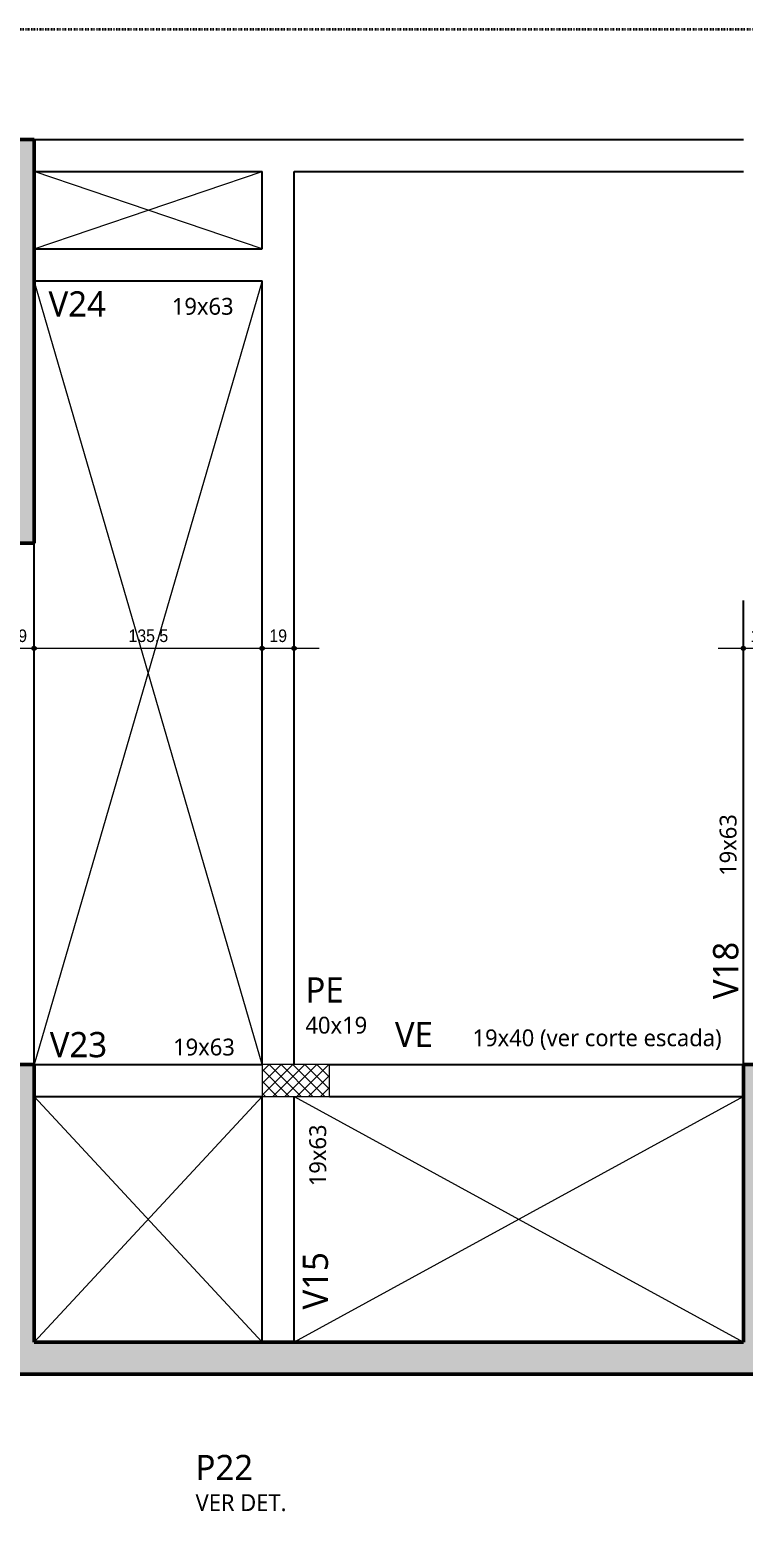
# Model space of a CAD drawing. Header units: centimetres. Extents: x -1981 to 73905, y -3196 to 88043.
# Drawn here: x -506 to -82, y -998 to -116 of the extents above; entities that cross this region are included whole.
import ezdxf

# ---------------------------------------------------------------- set-up
doc = ezdxf.new("R2010")
doc.units = ezdxf.units.CM
doc.linetypes.add('Dash dot', pattern=[1.5875, 0.635, -0.47625, 0, -0.47625])
for name, color, linetype, lineweight in [('A-ANNO-DIMS', 7, 'Continuous', 9), ('A-ANNO-DIMS-50', 7, 'Continuous', 9), ('A-DETL-GENF', 7, 'Continuous', 18), ('G-ANNO-TEXT', 7, 'Continuous', 9), ('S-BEAM', 7, 'Continuous', 25), ('S-BEAM-IDEN', 7, 'Continuous', 9), ('S-COLS', 7, 'Continuous', 25), ('S-COLS-IDEN', 7, 'Continuous', 9), ('S-GRID', 7, 'Continuous', 9)]:
    doc.layers.add(name, color=color, linetype=linetype, lineweight=lineweight)
doc.layers.add('A-DETL', color=7, linetype='Continuous', lineweight=18, true_color=0x00a600)
doc.styles.add('Arial_1', font='arial.ttf', dxfattribs={"width": 0.9, "height": 7.5})
doc.styles.add('Gadugi', font='gadugi.ttf', dxfattribs={"height": 15})
doc.styles.add('Gadugi_1', font='gadugi.ttf', dxfattribs={"height": 10})
doc.styles.add('Gadugi_2', font='gadugi.ttf', dxfattribs={"height": 0.2})
doc.dimstyles.new('PED_1_5mm_ESQ', dxfattribs={"dimscale": 30.48, "dimtxt": 7.651945, "dimasz": 0.328084, "dimexe": 0.246063, "dimexo": 0.246063, "dimgap": 0.049213, "dimtad": 1, "dimdec": 1, "dimrnd": 0.5, "dimdsep": 46, "dimtxsty": 'Arial_1', "dimblk1": 'DOTSMALL', "dimblk2": 'DOTSMALL', "dimsah": 1, "dimcen": 0.09, "dimdle": 0.492126, "dimazin": 0, "dimtfac": 1, "dimtdec": 4, "dimtix": 1, "dimtmove": 0, "dimatfit": 3, "dimfxl": 1, "dimtvp": 1, "dimtolj": 1, "dimtzin": 0, "dimarcsym": 2})

# ---------------------------------------------------------------- blocks, each defined once
blk = doc.blocks.new('PED_TAG_PILAR_R04 - PILAR VER DET_-2523782-PL G 001 - FORMA DO PAVIMENTO TIPO 2')
at = {"layer": 'S-COLS-IDEN', "insert": (0.115, -0.633), "char_height": 0.2, "width": 1.37089, "attachment_point": 1, "style": 'Gadugi_2'}
blk.add_mtext('VER DET.', dxfattribs=at)
blk = doc.blocks.new('DIMBLOCK24-PL G 001 - FORMA DO PAVIMENTO TIPO 2')
at = {"layer": 'A-ANNO-DIMS-50'}
h = blk.add_hatch(color=256, dxfattribs=at)
edge = h.paths.add_edge_path(flags=0)
edge.add_arc((-522.86, -484.38), 1.25, 0, 360)
h = blk.add_hatch(color=256, dxfattribs=at)
edge = h.paths.add_edge_path(flags=0)
edge.add_arc((-503.86, -484.38), 1.25, 0, 360)
for p, q in [((-522.86, -490.11), (-522.86, -476.88)), ((-522.86, -484.38), (-503.86, -484.38)), ((-522.86, -484.38), (-522.86, -490.11)), ((-503.86, -490.11), (-503.86, -476.88)), ((-503.86, -484.38), (-503.86, -490.11))]:
    blk.add_line(p, q, dxfattribs=at)
for centre in [(-522.86, -484.38), (-503.86, -484.38)]:
    blk.add_circle(centre, 1.25, dxfattribs=at)
at = {"layer": 'A-ANNO-DIMS-50', "color": 0, "insert": (-518.54, -473.15), "char_height": 7.5, "width": 12.4315, "attachment_point": 1, "line_spacing_factor": 0.941778, "style": 'Arial_1'}
blk.add_mtext('19', dxfattribs=at)
blk = doc.blocks.new('_DotSmall')
at = {"color": 0, "linetype": 'ByBlock', "const_width": 0.5}
blk.add_lwpolyline([(-0.0625, 0, 1), (0.0625, 0, 1)], format="xyb", close=True, dxfattribs=at)
blk = doc.blocks.new('DIMBLOCK25-PL G 001 - FORMA DO PAVIMENTO TIPO 2')
at = {"layer": 'A-ANNO-DIMS-50'}
h = blk.add_hatch(color=256, dxfattribs=at)
edge = h.paths.add_edge_path(flags=0)
edge.add_arc((-503.86, -484.38), 1.25, 0, 360)
h = blk.add_hatch(color=256, dxfattribs=at)
edge = h.paths.add_edge_path(flags=0)
edge.add_arc((-368.34, -484.38), 1.25, 0, 360)
for p, q in [((-503.86, -490.11), (-503.86, -476.88)), ((-503.86, -484.38), (-368.34, -484.38)), ((-503.86, -484.38), (-503.86, -490.11)), ((-368.34, -490.11), (-368.34, -476.88)), ((-368.34, -484.38), (-368.34, -490.11))]:
    blk.add_line(p, q, dxfattribs=at)
for centre in [(-503.86, -484.38), (-368.34, -484.38)]:
    blk.add_circle(centre, 1.25, dxfattribs=at)
at = {"layer": 'A-ANNO-DIMS-50', "color": 0, "insert": (-447.76, -473.15), "char_height": 7.5, "width": 27.9708, "attachment_point": 1, "line_spacing_factor": 0.941778, "style": 'Arial_1'}
blk.add_mtext('135.5', dxfattribs=at)
blk = doc.blocks.new('DIMBLOCK26-PL G 001 - FORMA DO PAVIMENTO TIPO 2')
at = {"layer": 'A-ANNO-DIMS-50'}
h = blk.add_hatch(color=256, dxfattribs=at)
edge = h.paths.add_edge_path(flags=0)
edge.add_arc((-368.34, -484.38), 1.25, 0, 360)
h = blk.add_hatch(color=256, dxfattribs=at)
edge = h.paths.add_edge_path(flags=0)
edge.add_arc((-349.34, -484.38), 1.25, 0, 360)
for p, q in [((-368.34, -490.11), (-368.34, -476.88)), ((-368.34, -484.38), (-334.34, -484.38)), ((-368.34, -484.38), (-368.34, -490.11)), ((-349.34, -490.11), (-349.34, -476.88)), ((-349.34, -484.38), (-349.34, -490.11))]:
    blk.add_line(p, q, dxfattribs=at)
for centre in [(-368.34, -484.38), (-349.34, -484.38)]:
    blk.add_circle(centre, 1.25, dxfattribs=at)
at = {"layer": 'A-ANNO-DIMS-50', "color": 0, "insert": (-364.02, -473.15), "char_height": 7.5, "width": 12.4315, "attachment_point": 1, "line_spacing_factor": 0.941778, "style": 'Arial_1'}
blk.add_mtext('19', dxfattribs=at)
blk = doc.blocks.new('DIMBLOCK27-PL G 001 - FORMA DO PAVIMENTO TIPO 2')
at = {"layer": 'A-ANNO-DIMS-50'}
h = blk.add_hatch(color=256, dxfattribs=at)
edge = h.paths.add_edge_path(flags=0)
edge.add_arc((-82.35, -484.38), 1.25, 0, 360)
h = blk.add_hatch(color=256, dxfattribs=at)
edge = h.paths.add_edge_path(flags=0)
edge.add_arc((-63.35, -484.38), 1.25, 0, 360)
for p, q in [((-97.35, -484.38), (-63.35, -484.38)), ((-82.35, -490.11), (-82.35, -476.88)), ((-82.35, -484.38), (-82.35, -490.11)), ((-63.35, -490.11), (-63.35, -476.88)), ((-63.35, -484.38), (-63.35, -490.11))]:
    blk.add_line(p, q, dxfattribs=at)
for centre in [(-82.35, -484.38), (-63.35, -484.38)]:
    blk.add_circle(centre, 1.25, dxfattribs=at)
at = {"layer": 'A-ANNO-DIMS-50', "color": 0, "insert": (-78.03, -473.15), "char_height": 7.5, "width": 12.4315, "attachment_point": 1, "line_spacing_factor": 0.941778, "style": 'Arial_1'}
blk.add_mtext('19', dxfattribs=at)

msp = doc.modelspace()

# ---------------------------------------------------------------- hatches: boundary and pattern name
at = {"layer": 'A-DETL-GENF', "true_color": 0x0000ff}
h = msp.add_hatch(dxfattribs=at)
h.set_pattern_fill('FP_1', color=5, style=0, pattern_type=2)
h.set_pattern_definition([(45, (0, 0), (-3.535534, 3.535534), []), (135, (0, 0), (-3.535534, -3.535534), [])])
h.paths.add_polyline_path([(-328.34, -750.83), (-328.34, -731.83), (-368.34, -731.83), (-368.34, -750.83)], flags=0)
at = {"layer": 'S-COLS', "true_color": 0x808080}
for points in [[(-503.86, -421.88), (-503.86, -181.88), (-522.86, -181.88), (-522.86, -421.88)], [(-561.59, -915.95), (-24.6, -915.95), (-24.6, -896.95), (-63.35, -896.95), (-63.35, -731.83), (-82.35, -731.83), (-82.35, -896.95), (-503.86, -896.95), (-503.86, -731.83), (-522.86, -731.83), (-522.86, -896.95), (-561.59, -896.95)]]:
    msp.add_hatch(color=8, dxfattribs=at).paths.add_polyline_path(points, flags=0)

# ---------------------------------------------------------------- linework, layer by layer
at = {"layer": 'A-DETL', "color": 7}
for p, q in [((-503.86, -246.88), (-368.34, -200.88)), ((-368.34, -246.88), (-503.86, -200.88)), ((-368.34, -731.83), (-503.86, -265.88)), ((-368.34, -265.88), (-503.86, -731.83)), ((-328.34, -731.83), (-368.34, -731.83)), ((-368.34, -731.83), (-368.34, -750.83)), ((-328.34, -750.83), (-328.34, -731.83)), ((-368.34, -750.83), (-503.86, -896.95)), ((-503.86, -750.83), (-368.34, -896.95)), ((-368.34, -750.83), (-328.34, -750.83)), ((-349.34, -750.83), (-82.35, -896.95)), ((-82.35, -750.83), (-349.34, -896.95))]:
    msp.add_line(p, q, dxfattribs=at)
at = {"layer": 'S-BEAM'}
for p, q in [((-503.86, -181.88), (-82.35, -181.88)), ((-503.86, -200.88), (-368.34, -200.88)), ((-368.34, -246.88), (-368.34, -200.88)), ((-349.34, -200.88), (-82.35, -200.88)), ((-349.34, -731.83), (-349.34, -200.88)), ((-503.86, -246.88), (-368.34, -246.88)), ((-503.86, -265.88), (-368.34, -265.88)), ((-368.34, -731.83), (-368.34, -265.88)), ((-503.86, -731.83), (-503.86, -421.88)), ((-82.35, -731.83), (-82.35, -455.88)), ((-503.86, -731.83), (-368.34, -731.83)), ((-328.34, -731.83), (-82.35, -731.83)), ((-503.86, -750.83), (-368.34, -750.83)), ((-368.34, -896.95), (-368.34, -750.83)), ((-349.34, -896.95), (-349.34, -750.83)), ((-328.34, -750.83), (-82.35, -750.83))]:
    msp.add_line(p, q, dxfattribs=at)
at = {"layer": 'S-COLS', "lineweight": 50}
for p, q in [((-522.86, -181.88), (-503.86, -181.88)), ((-503.86, -181.88), (-503.86, -421.88)), ((-503.86, -421.88), (-522.86, -421.88)), ((-522.86, -731.83), (-503.86, -731.83)), ((-503.86, -731.83), (-503.86, -896.95)), ((-82.35, -896.95), (-82.35, -731.83)), ((-82.35, -731.83), (-63.35, -731.83)), ((-503.86, -896.95), (-82.35, -896.95)), ((-24.6, -915.95), (-561.59, -915.95))]:
    msp.add_line(p, q, dxfattribs=at)
at = {"layer": 'S-GRID', "color": 152, "linetype": 'Dash dot', "lineweight": 35, "true_color": 0x0070c0}
msp.add_line((1550.39, -116.45), (-1863.98, -116.45), dxfattribs=at)

# ---------------------------------------------------------------- block references
at = {"layer": 'S-COLS-IDEN', "xscale": 49.99999999999998, "yscale": 49.99999999999998, "zscale": 49.99999999999998}
msp.add_blockref('PED_TAG_PILAR_R04 - PILAR VER DET_-2523782-PL G 001 - FORMA DO PAVIMENTO TIPO 2', (-413.63, -955.79), dxfattribs=at)

# ---------------------------------------------------------------- texts
at = {"layer": 'G-ANNO-TEXT', "attachment_point": 1}
for s, insert, char_height, width, style in [('VE ', (-289.44, -706.55), 15, 36.0759, 'Gadugi'), ('19x40 (ver corte escada)', (-243.29, -711.01), 10, 183.5864, 'Gadugi_1')]:
    msp.add_mtext(s, dxfattribs=dict(at, insert=insert, char_height=char_height, width=width, style=style))
at = {"layer": 'S-BEAM-IDEN', "attachment_point": 1}
for s, insert, char_height, width, style in [('V24', (-495.28, -272.06), 15, 44.0928, 'Gadugi'), ('19x63', (-421.99, -275.99), 10, 44.8945, 'Gadugi_1'), ('V23', (-494.53, -712.55), 15, 44.0928, 'Gadugi'), ('19x63', (-421.24, -716.49), 10, 44.8945, 'Gadugi_1')]:
    msp.add_mtext(s, dxfattribs=dict(at, insert=insert, char_height=char_height, width=width, style=style))
at = {"layer": 'S-BEAM-IDEN', "attachment_point": 1, "rotation": 90}
for s, insert, char_height, width, style in [('19x63', (-96.42, -619.71), 10, 44.8945, 'Gadugi_1'), ('V18', (-100.35, -693.01), 15, 44.0928, 'Gadugi'), ('19x63', (-340.29, -804.25), 10, 44.8945, 'Gadugi_1'), ('V15', (-344.22, -877.54), 15, 44.0928, 'Gadugi')]:
    msp.add_mtext(s, dxfattribs=dict(at, insert=insert, char_height=char_height, width=width, style=style))
at = {"layer": 'S-COLS-IDEN', "attachment_point": 1}
for s, insert, char_height, width, style in [('PE', (-342.6, -680.01), 15, 27.2574, 'Gadugi'), ('40x19', (-342.6, -703.5), 10, 44.8945, 'Gadugi_1'), ('P22', (-407.89, -964.03), 15, 42.4894, 'Gadugi')]:
    msp.add_mtext(s, dxfattribs=dict(at, insert=insert, char_height=char_height, width=width, style=style))

# ---------------------------------------------------------------- dimensions: what is measured, and where the dimension line sits
at = {"layer": 'A-ANNO-DIMS'}
for base, p1, p2, override, picture, middle in [((-503.86, -484.38), (-522.86, -482.61), (-503.86, -482.61), {"dimpost": '<>', "dimfxl": 19}, 'DIMBLOCK24-PL G 001 - FORMA DO PAVIMENTO TIPO 2', (-513.36, -479.05)), ((-368.34, -484.38), (-503.86, -482.61), (-368.34, -482.61), {"dimpost": '<>', "dimfxl": 135.523369}, 'DIMBLOCK25-PL G 001 - FORMA DO PAVIMENTO TIPO 2', (-436.1, -479.05)), ((-349.34, -484.38), (-368.34, -482.61), (-349.34, -482.61), {"dimpost": '<>', "dimfxl": 19}, 'DIMBLOCK26-PL G 001 - FORMA DO PAVIMENTO TIPO 2', (-358.84, -479.05)), ((-63.35, -484.38), (-82.35, -482.61), (-63.35, -482.61), {"dimpost": '<>', "dimfxl": 19}, 'DIMBLOCK27-PL G 001 - FORMA DO PAVIMENTO TIPO 2', (-72.85, -479.05))]:
    dim = msp.add_linear_dim(base=base, p1=p1, p2=p2, dimstyle='PED_1_5mm_ESQ', override=override, dxfattribs=at)
    dim.commit()
    dim.dimension.update_dxf_attribs({"geometry": picture, "text_midpoint": middle})

doc.saveas('drawing.dxf')
